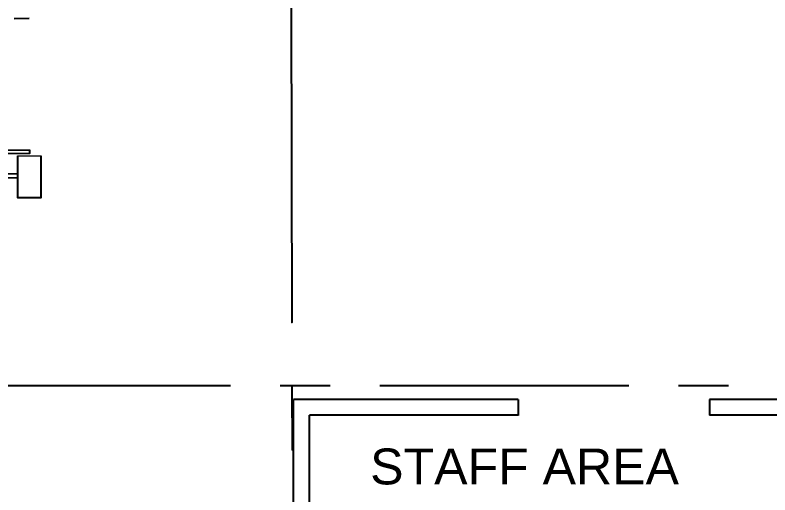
# Model space of a CAD drawing. Header units: inches. Extents: x 6322 to 85903, y -36042 to 7673.
# Drawn here: x 61982.7 to 62172.2, y 5716.3 to 5836.6 of the extents above; entities that cross this region are included whole.
import ezdxf
from ezdxf.enums import TextEntityAlignment as Align

# ---------------------------------------------------------------- set-up
doc = ezdxf.new("R2010")
doc.units = ezdxf.units.IN
doc.header["$LTSCALE"] = 10
doc.linetypes.add('Amconstr', pattern=[9999, 9999, 0])
doc.linetypes.add('CENTER', pattern=[2, 1.25, -0.25, 0.25, -0.25])
for name, color, linetype in [('A-TEXT-P', 3, 'Continuous'), ('A-WALL-BLWK', 33, 'Continuous'), ('new partion wall', 1, 'Continuous'), ('ROAD CL', 251, 'CENTER')]:
    doc.layers.add(name, color=color, linetype=linetype)
doc.styles.add('1by8in-1F', font='arial.ttf', dxfattribs={"height": 6})

# ---------------------------------------------------------------- blocks, each defined once
blk = doc.blocks.new('pdf plan')
at = {"color": 7, "linetype": 'Continuous', "lineweight": -2, "true_color": 0x000007}
blk.add_line((367.645, 409.595), (366.901, 409.579), dxfattribs=at)
for points in [[(380.464, 410.274), (380.464, 394.71), (380.464, 394.71)], [(329.686, 402.02), (367.05, 402.02), (367.05, 402.02)], [(329.686, 401.822), (367.05, 401.822), (367.05, 401.822)], [(380.464, 391.6), (380.464, 388.491), (380.464, 388.491)]]:
    blk.add_lwpolyline(points, dxfattribs=at)
blk.add_lwpolyline([(367.645, 403.178), (367.645, 402.996), (361.013, 402.996), (361.013, 403.178)], close=True, dxfattribs=at)
at = {"color": 7, "linetype": 'Continuous', "lineweight": 13, "true_color": 0x000007}
for points in [[(367.05, 402.88), (367.05, 400.846), (367.05, 400.846)], [(367.05, 402.88), (368.208, 402.88), (368.208, 402.88)], [(368.208, 402.88), (368.208, 400.846), (368.208, 400.846)], [(367.05, 400.846), (368.208, 400.846), (368.208, 400.846)]]:
    blk.add_lwpolyline(points, dxfattribs=at)
at = {"layer": 'A-WALL-BLWK'}
for p, q in [((380.462, 346.526), (380.54, 390.96)), ((391.528, 390.94), (380.54, 390.96)), ((391.528, 390.94), (391.528, 390.144)), ((400.882, 390.924), (400.882, 390.144)), ((381.241, 346.535), (381.318, 390.179)), ((391.528, 390.161), (381.318, 390.179)), ((405.575, 390.144), (400.88, 390.144))]:
    blk.add_line(p, q, dxfattribs=at)
blk.add_lwpolyline([(405.575, 400.269), (405.558, 390.916), (400.882, 390.924)], dxfattribs=at)
at = {"layer": 'new partion wall'}
blk.add_lwpolyline([(367.05, 402.88), (367.05, 400.846), (368.208, 400.846), (368.208, 402.88)], dxfattribs=at)
at = {"layer": 'A-TEXT-P', "style": '1by8in-1F'}
blk.add_text('STAFF AREA', height=1.7538, rotation=359.8991, dxfattribs=at).set_placement((391.836, 387.66), align=Align.MIDDLE_CENTER)

msp = doc.modelspace()

# ---------------------------------------------------------------- linework, layer by layer
at = {"layer": 'ROAD CL', "ltscale": 5}
msp.add_lwpolyline([(63714.24786, 4966.19694), (62936.78765, 5743.65715), (60915.76724, 5743.65715)], dxfattribs=at)

# ---------------------------------------------------------------- block references
at = {"linetype": 'Amconstr', "lineweight": 25, "xscale": 5.131858713091743, "yscale": 5.131858713091743, "zscale": 5.131858713091743, "rotation": 0.100856521769071}
msp.add_blockref('pdf plan', (60103.28593, 3730.46186), dxfattribs=at)

doc.saveas('drawing.dxf')
